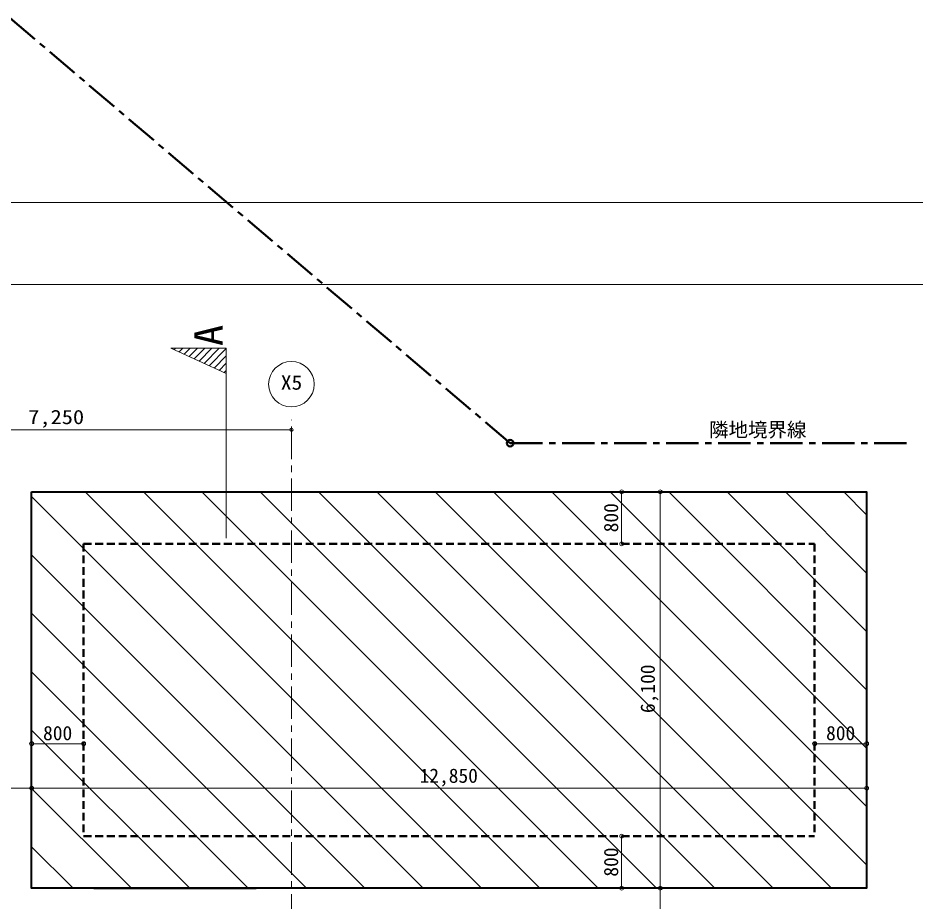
# Model space of a CAD drawing. Units: millimetres at full size, sheet at 1:100. Extents: x -138278 to 134990, y -16593 to 30671.
# Drawn here: x -104360 to -90539, y 14877 to 28484 of the extents above; entities that cross this region are included whole.
import ezdxf
from ezdxf.enums import TextEntityAlignment as Align

# ---------------------------------------------------------------- set-up
doc = ezdxf.new("R2010")
doc.units = ezdxf.units.MM
doc.header["$LTSCALE"] = 100
doc.header["$PDMODE"] = 32
doc.header["$PDSIZE"] = 50
doc.linetypes.add('CHAIN1', pattern=[8, 5, -1, 1, -1])
doc.linetypes.add('DASHED1', pattern=[1.8, 1.2, -0.6])
for name, color, linetype, lineweight in [('0-3_建具', 2, 'Continuous', 35), ('0-5_仕上げ', 4, 'Continuous', 9), ('0-7_寸法', 4, 'Continuous', 9), ('0-8_補助線', 4, 'Continuous', 9), ('0-D_防災設備', 6, 'CHAIN1', 40), ('0-F_', 7, 'Continuous', 18), ('2-C_２次部材', 6, 'DASHED1', 40), ('E-E_', 1, 'Continuous', 18), ('F-0_枠', 134, 'Continuous', 18)]:
    doc.layers.add(name, color=color, linetype=linetype, lineweight=lineweight)
doc.styles.add('ＭＳ ゴシック', font='')
doc.styles.get('ＭＳ ゴシック').set_extended_font_data('MS Gothic')

# ---------------------------------------------------------------- blocks, each defined once
blk = doc.blocks.new('_Small')
at = {"layer": 'E-E_'}
blk.add_circle((0, 0), 25, dxfattribs=at)

msp = doc.modelspace()

# ---------------------------------------------------------------- linework, layer by layer
at = {"layer": '0-3_建具'}
msp.add_line((-103194.4, 15090.8), (-100694.4, 15090.8), dxfattribs=at)
msp.add_lwpolyline([(-104149.8, 21190.8), (-91299.8, 21190.8), (-91299.8, 15090.8), (-104149.8, 15090.8)], close=True, dxfattribs=at)
at = {"layer": '0-5_仕上げ'}
for p, q in [((-101958, 23378.5), (-101934.8, 23401.6)), ((-101881, 23343.2), (-101822.6, 23401.6)), ((-101804.1, 23307.9), (-101710.3, 23401.6)), ((-101727.2, 23272.5), (-101598.1, 23401.6)), ((-101650.3, 23237.2), (-101485.8, 23401.6)), ((-101573.3, 23201.9), (-101373.6, 23401.6)), ((-101496.4, 23166.5), (-101261.3, 23401.6)), ((-101419.5, 23131.2), (-101155.7, 23395)), ((-101342.6, 23095.9), (-101155.7, 23282.7)), ((-101265.6, 23060.6), (-101155.7, 23170.5)), ((-101188.7, 23025.2), (-101155.7, 23058.2))]:
    msp.add_line(p, q, dxfattribs=at)
msp.add_lwpolyline([(-101155.7, 20476.4), (-101155.7, 23401.6), (-102008.3, 23401.6), (-101155.7, 23010.1)], dxfattribs=at)
at = {"layer": '0-7_寸法'}
for p, q in [((-107401.8, 22146.7), (-100151.8, 22146.7)), ((-95069.2, 20390.8), (-95069.2, 21190.8)), ((-94475.7, 15090.8), (-94475.7, 21190.8)), ((-103349.8, 17313.9), (-104149.8, 17313.9)), ((-92099.8, 17313.9), (-91299.8, 17313.9)), ((-104149.8, 16629.1), (-107401.8, 16629.1)), ((-91299.8, 16629.1), (-104149.8, 16629.1)), ((-95069.2, 15090.8), (-95069.2, 15890.8)), ((-94475.7, 15090.8), (-94475.7, 13590.8))]:
    msp.add_line(p, q, dxfattribs=at)
at = {"layer": '0-7_寸法', "color": 1, "lineweight": 18}
for centre in [(-94475.7, 21190.8), (-104149.8, 16629.1), (-104149.8, 16629.1), (-91299.8, 16629.1), (-91299.8, 16629.1), (-94475.7, 15090.8)]:
    msp.add_circle(centre, 30, dxfattribs=at)
at = {"layer": '0-7_寸法', "color": 7}
msp.add_point((-100151.8, 22146.7), dxfattribs=at)
at = {"layer": '0-8_補助線'}
for p, q in [((-97225.9, 15090.8), (-103325.9, 21190.8)), ((-96327.9, 15090.8), (-102427.9, 21190.8)), ((-95429.8, 15090.8), (-101529.8, 21190.8)), ((-94531.8, 15090.8), (-100631.8, 21190.8)), ((-93633.8, 15090.8), (-99733.8, 21190.8)), ((-92735.8, 15090.8), (-98835.8, 21190.8)), ((-91837.7, 15090.8), (-97937.7, 21190.8)), ((-91299.8, 15450.9), (-97039.7, 21190.8)), ((-91299.8, 16348.9), (-96141.7, 21190.8)), ((-91299.8, 17246.9), (-95243.7, 21190.8)), ((-91299.8, 18144.9), (-94345.6, 21190.8)), ((-91299.8, 19043), (-93447.6, 21190.8)), ((-91299.8, 19941), (-92549.6, 21190.8)), ((-91299.8, 20839), (-91651.6, 21190.8)), ((-98123.9, 15090.8), (-104149.8, 21116.7)), ((-99021.9, 15090.8), (-104149.8, 20218.6)), ((-99920, 15090.8), (-104149.8, 19320.6)), ((-100818, 15090.8), (-104149.8, 18422.6)), ((-101716, 15090.8), (-104149.8, 17524.6)), ((-102614.1, 15090.8), (-104149.8, 16626.5)), ((-103512.1, 15090.8), (-104149.8, 15728.5))]:
    msp.add_line(p, q, dxfattribs=at)
at = {"layer": '0-D_防災設備'}
for p, q in [((-96784.3, 21941), (-104484.9, 28484.5)), ((-90684.8, 21941.2), (-96784.3, 21941))]:
    msp.add_line(p, q, dxfattribs=at)
at = {"layer": '0-D_防災設備', "linetype": 'Continuous'}
msp.add_circle((-96784.3, 21941), 50, dxfattribs=at)
at = {"layer": '0-F_', "color": 4, "linetype": 'CHAIN1', "lineweight": 9}
msp.add_line((-100151.8, -11904.1), (-100151.8, 22297.8), dxfattribs=at)
at = {"layer": '0-F_', "color": 4, "lineweight": 9}
msp.add_circle((-100151.8, 22846.7), 350, dxfattribs=at)
at = {"layer": '2-C_２次部材'}
for p, q in [((-103349.8, 20390.8), (-92099.8, 20390.8)), ((-103349.8, 20390.8), (-103349.8, 15890.8)), ((-92099.8, 20390.8), (-92099.8, 15890.8)), ((-103349.8, 15890.8), (-92099.8, 15890.8))]:
    msp.add_line(p, q, dxfattribs=at)
at = {"layer": 'F-0_枠'}
for points in [[(-138277.8, 25646), (-78877.8, 25646), (-78877.8, -16354.1)], [(-80079.9, 24380.8), (-137075.7, 24380.8), (-137075.7, -15088.8)]]:
    msp.add_lwpolyline(points, dxfattribs=at)

# ---------------------------------------------------------------- block references
at = {"layer": '0-7_寸法', "xscale": 1.2, "yscale": 1.2}
for p, rotation in [((-95069.2, 21190.8), 90), ((-95069.2, 20390.8), 270), ((-104149.8, 17313.9), 180), ((-92099.8, 17313.9), 180), ((-95069.2, 15890.8), 90), ((-95069.2, 15090.8), 270), ((-94475.7, 15090.8), 90)]:
    msp.add_blockref('_Small', p, dxfattribs=dict(at, rotation=rotation))
for p in [(-103349.8, 17313.9), (-91299.8, 17313.9), (-104149.8, 16629.1)]:
    msp.add_blockref('_Small', p, dxfattribs=at)

# ---------------------------------------------------------------- texts
at = {"layer": '0-7_寸法', "color": 7, "style": 'ＭＳ ゴシック', "width": 1.15}
msp.add_text('7,250', height=219.9, dxfattribs=at).set_placement((-104201.8, 22166.7), align=Align.BOTTOM_LEFT)
at = {"layer": '0-7_寸法', "color": 7, "style": 'ＭＳ ゴシック'}
for s, p in [('800', (-95057, 20567.5)), ('6,100', (-94492.5, 17785.4)), ('800', (-95057, 15267.5))]:
    msp.add_text(s, height=219.9, rotation=90, dxfattribs=at).set_placement(p, align=Align.BOTTOM_LEFT)
for s, p in [('800', (-103973.1, 17301.6)), ('800', (-91923.1, 17301.6)), ('12,850', (-98179, 16645.9))]:
    msp.add_text(s, height=219.9, dxfattribs=at).set_placement(p, align=Align.BOTTOM_LEFT)
at = {"layer": '0-D_防災設備', "style": 'ＭＳ ゴシック'}
msp.add_text('隣地境界線', height=219.9, rotation=0.002, dxfattribs=at).set_placement((-93724.9, 21970.1), align=Align.BOTTOM_LEFT)
at = {"layer": '0-F_', "style": 'ＭＳ ゴシック', "width": 1.1}
msp.add_text('A', height=439.9, rotation=90, dxfattribs=at).set_placement((-101076, 23433.6), align=Align.BOTTOM_LEFT)
msp.add_text('X5', height=219.9, dxfattribs=at).set_placement((-100314.3, 22696.7), align=Align.BOTTOM_LEFT)

doc.saveas('drawing.dxf')
